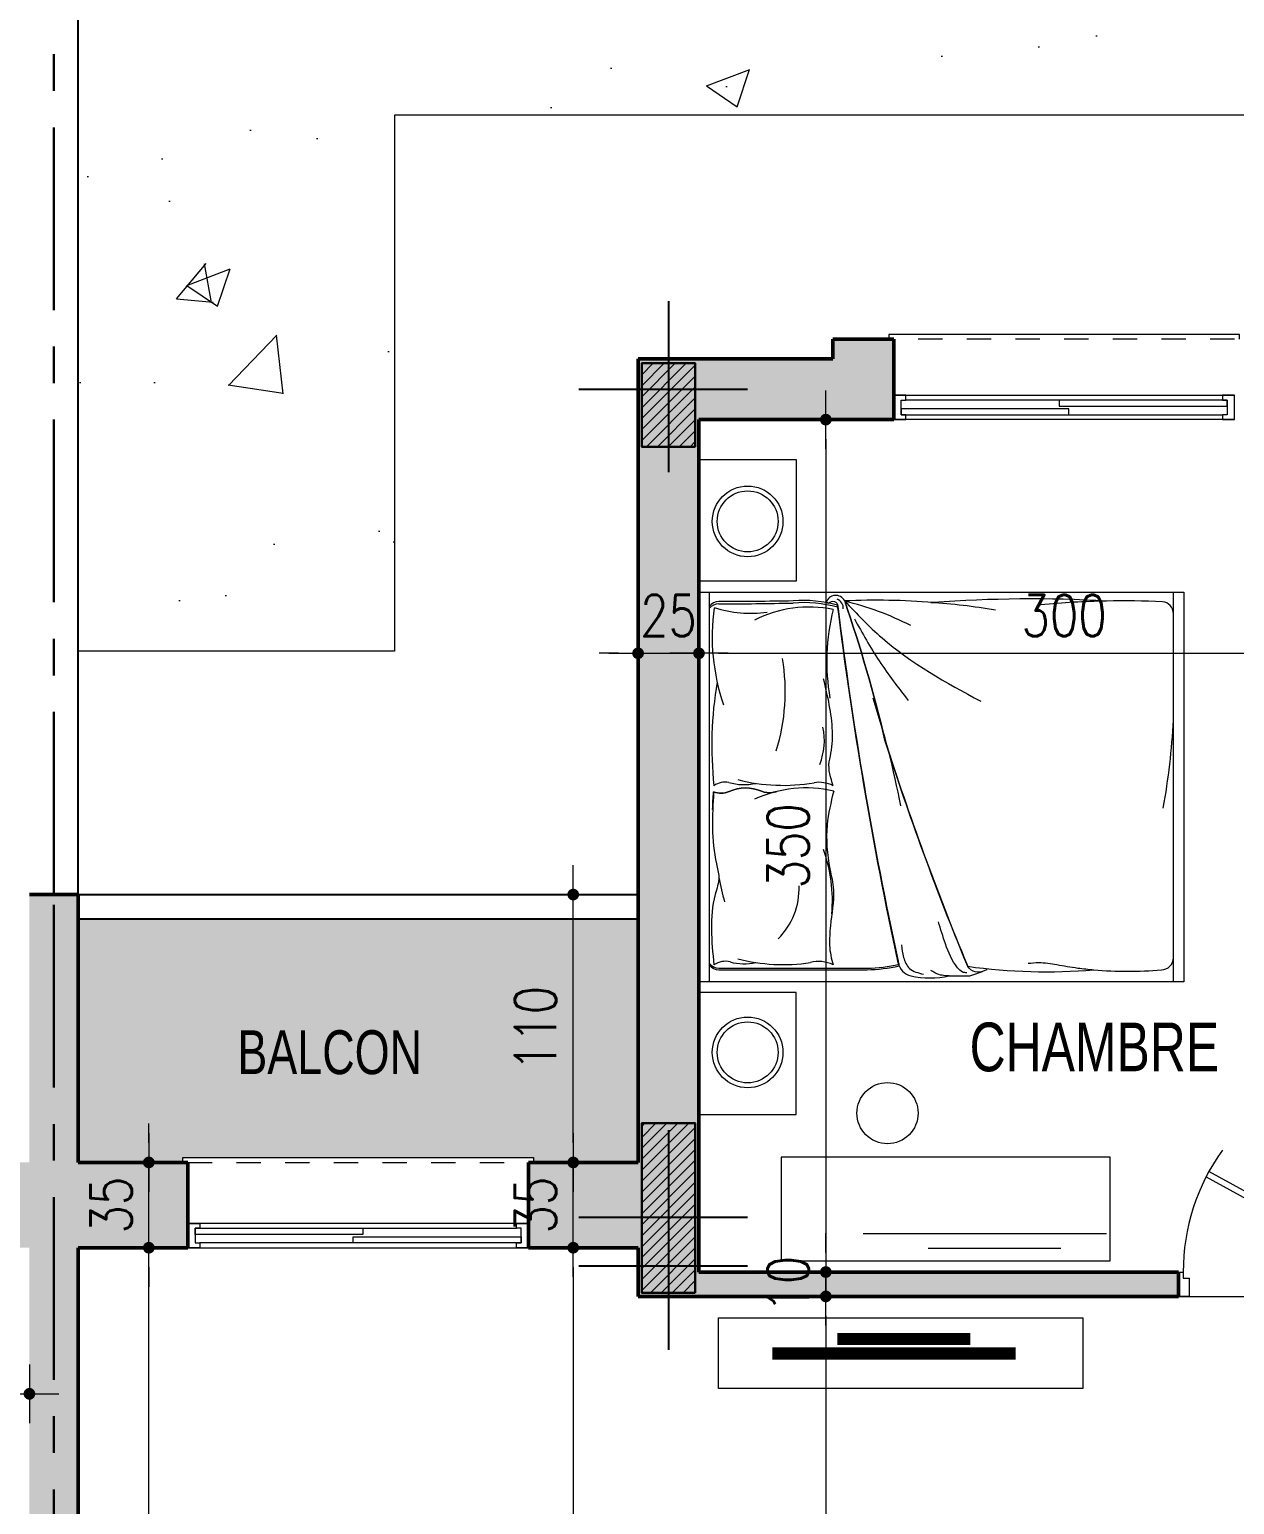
# Model space of a CAD drawing. Header units: millimetres. Extents: x 906 to 2589, y -1235 to -637.
# Drawn here: x 2463.8 to 2468.75, y -1215.42 to -1209.36 of the extents above; entities that cross this region are included whole.
import ezdxf

# ---------------------------------------------------------------- set-up
doc = ezdxf.new("R2010")
doc.units = ezdxf.units.MM
for name, pattern in [('AXES', [2, 1.25, -0.25, 0.25, -0.25]), ('CONTINOUS', [0]), ('HIDDEN', [0.375, 0.25, -0.125])]:
    doc.linetypes.add(name, pattern=pattern)
doc.layers.get('DEFPOINTS').update_dxf_attribs({"color": 255, "lineweight": 13})
for name, color, linetype, lineweight in [('A-signe', 7, 'Continuous', 9), ('APPUITS', 7, 'Continuous', 18), ('AXE LIMITE', 1, 'AXES', 30), ('DIM.', 4, 'Continuous', 25), ('GARD- CORP', 7, 'Continuous', 25), ('interrompu', 7, 'HIDDEN', 15), ('MENUISERIE', 7, 'Continuous', 13), ('MEUBLE', 35, 'Continuous', 15), ('MUR 0.25', 7, 'Continuous', 25), ('MUR 0.5', 7, 'Continuous', 50), ('POTEAUX ARCH', 7, 'Continuous', 30), ('POTEAUX HACHURE', 7, 'Continuous', 15), ('REVERS D EAU', 7, 'Continuous', 13), ('TEXTE', 7, 'Continuous', 20), ('vegetation', 95, 'Continuous', 15)]:
    doc.layers.add(name, color=color, linetype=linetype, lineweight=lineweight)
for name, color, linetype in [('AXE', 7, 'AXES'), ('TEINTE 3', 150, 'Continuous'), ('teinte 5', 200, 'Continuous'), ('TEINTE SC', 254, 'Continuous')]:
    doc.layers.add(name, color=color, linetype=linetype)
doc.styles.add('atef', font='romans.shx', dxfattribs={"width": 0.8})
doc.styles.add('STYLE4', font='swisscl.ttf')
doc.dimstyles.new('COTEXT', dxfattribs={"dimscale": 0, "dimtxt": 0.17, "dimasz": 0.08, "dimexe": 0.015, "dimexo": 0.015, "dimgap": 0.07, "dimtad": 1, "dimdec": 0, "dimlfac": 100, "dimzin": 0, "dimdsep": 46, "dimtxsty": 'atef', "dimblk": 'SIG2', "dimcen": 0.15, "dimse1": 1, "dimse2": 1, "dimclrd": 256, "dimclre": 6, "dimclrt": 2, "dimadec": 0, "dimazin": 0, "dimtfac": 0.5, "dimtdec": 0, "dimtix": 1, "dimtmove": 2, "dimatfit": 1, "dimldrblk": 'SIG2', "dimfxl": 0.18, "dimtolj": 1, "dimtzin": 0, "dimlwd": 18, "dimarcsym": 0})

# ---------------------------------------------------------------- blocks, each defined once
blk = doc.blocks.new('PORTE 0.90')
at = {"layer": 'MENUISERIE'}
for points in [[(-0.7859, 0.3911), (-0.0325, -0.0217), (-0.02, 0), (-0.7742, 0.4132)], [(-0.9, 0), (-0.88, 0), (-0.88, -0.025), (-0.855, -0.025), (-0.855, -0.1), (-0.9, -0.1)], [(0, 0), (-0.02, 0), (-0.02, -0.025), (-0.045, -0.025), (-0.045, -0.1), (0, -0.1)]]:
    blk.add_lwpolyline(points, dxfattribs=at)
blk.add_arc((-0.02, 0), 0.86, 144.36454, 180, dxfattribs=at)
blk = doc.blocks.new('SIG2')
at = {"layer": 'A-signe'}
for p, q in [((0, 1.5), (0, 0.5)), ((-1.5, 0), (-0.5, 0)), ((-0.5, 0), (0.5, 0)), ((0, 0.5), (0, -0.5)), ((0.5, 0), (1.5, 0)), ((0, -0.5), (0, -1.5))]:
    blk.add_line(p, q, dxfattribs=at)
at = {"layer": 'A-signe', "const_width": 0.3}
blk.add_lwpolyline([(-0.15, 0, 1), (0.15, 0, 1)], format="xyb", close=True, dxfattribs=at)
blk = doc.blocks.new('*D91')
at = {"layer": 'DEFPOINTS', "color": 0, "transparency": 16777216}
for p in [(2466.4438, -1214.564), (2466.3515, -1218.314), (2467.0717, -1218.314)]:
    blk.add_point(p, dxfattribs=at)
at = {"layer": 'DIM.', "lineweight": 18, "transparency": 16777216}
blk.add_line((2467.0717, -1214.644), (2467.0717, -1218.234), dxfattribs=at)
at = {"layer": 'DIM.', "lineweight": 18, "transparency": 16777216, "xscale": 0.08, "yscale": 0.08, "zscale": 0.08}
for p, rotation in [((2467.0717, -1214.564), 90), ((2467.0717, -1218.314), 270)]:
    blk.add_blockref('SIG2', p, dxfattribs=dict(at, rotation=rotation))
at = {"layer": 'DIM.', "color": 2, "transparency": 16777216, "insert": (2466.9167, -1216.439), "char_height": 0.17, "attachment_point": 5, "rotation": 90, "style": 'atef'}
blk.add_mtext('\\A1;375', dxfattribs=at)
blk = doc.blocks.new('*D277')
at = {"layer": 'DEFPOINTS', "color": 0, "transparency": 16777216}
for p in [(2466.5504, -1211.4698), (2466.3004, -1211.5715), (2466.5504, -1211.9234)]:
    blk.add_point(p, dxfattribs=at)
at = {"layer": 'DIM.', "lineweight": 18, "transparency": 16777216}
for p, q in [((2466.2204, -1211.9234), (2466.1404, -1211.9234)), ((2466.3004, -1211.9234), (2466.5504, -1211.9234)), ((2466.6304, -1211.9234), (2466.7104, -1211.9234))]:
    blk.add_line(p, q, dxfattribs=at)
at = {"layer": 'DIM.', "lineweight": 18, "transparency": 16777216, "xscale": 0.08, "yscale": 0.08, "zscale": 0.08}
blk.add_blockref('SIG2', (2466.3004, -1211.9234), dxfattribs=at)
at = {"layer": 'DIM.', "lineweight": 18, "transparency": 16777216, "xscale": 0.08, "yscale": 0.08, "zscale": 0.08, "rotation": 180}
blk.add_blockref('SIG2', (2466.5504, -1211.9234), dxfattribs=at)
at = {"layer": 'DIM.', "color": 2, "transparency": 16777216, "insert": (2466.4254, -1211.7684), "char_height": 0.17, "attachment_point": 5, "style": 'atef'}
blk.add_mtext('\\A1;25', dxfattribs=at)
blk = doc.blocks.new('*D278')
at = {"layer": 'DEFPOINTS', "color": 0, "transparency": 16777216}
for p in [(2469.5504, -1210.964), (2466.5504, -1211.4698), (2469.5504, -1211.9234)]:
    blk.add_point(p, dxfattribs=at)
at = {"layer": 'DIM.', "lineweight": 18, "transparency": 16777216}
blk.add_line((2466.6304, -1211.9234), (2469.4704, -1211.9234), dxfattribs=at)
at = {"layer": 'DIM.', "lineweight": 18, "transparency": 16777216, "xscale": 0.08, "yscale": 0.08, "zscale": 0.08, "rotation": 180}
blk.add_blockref('SIG2', (2466.5504, -1211.9234), dxfattribs=at)
at = {"layer": 'DIM.', "lineweight": 18, "transparency": 16777216, "xscale": 0.08, "yscale": 0.08, "zscale": 0.08}
blk.add_blockref('SIG2', (2469.5504, -1211.9234), dxfattribs=at)
at = {"layer": 'DIM.', "color": 2, "transparency": 16777216, "insert": (2468.0504, -1211.7684), "char_height": 0.17, "attachment_point": 5, "style": 'atef'}
blk.add_mtext('\\A1;300', dxfattribs=at)
blk = doc.blocks.new('*D293')
at = {"layer": 'DEFPOINTS', "color": 0, "transparency": 16777216}
for p in [(2466.9504, -1210.964), (2466.9504, -1214.464), (2467.0715, -1214.464)]:
    blk.add_point(p, dxfattribs=at)
at = {"layer": 'DIM.', "lineweight": 18, "transparency": 16777216}
blk.add_line((2467.0715, -1211.044), (2467.0715, -1214.384), dxfattribs=at)
at = {"layer": 'DIM.', "lineweight": 18, "transparency": 16777216, "xscale": 0.08, "yscale": 0.08, "zscale": 0.08}
for p, rotation in [((2467.0715, -1210.964), 90), ((2467.0715, -1214.464), 270)]:
    blk.add_blockref('SIG2', p, dxfattribs=dict(at, rotation=rotation))
at = {"layer": 'DIM.', "color": 2, "transparency": 16777216, "insert": (2466.9165, -1212.714), "char_height": 0.17, "attachment_point": 5, "rotation": 90, "style": 'atef'}
blk.add_mtext('\\A1;350', dxfattribs=at)
blk = doc.blocks.new('*D108')
at = {"layer": 'DEFPOINTS', "color": 0, "transparency": 16777216}
for p in [(2466.9505, -1214.464), (2466.2587, -1214.564), (2467.0717, -1214.564)]:
    blk.add_point(p, dxfattribs=at)
at = {"layer": 'DIM.', "lineweight": 18, "transparency": 16777216}
for p, q in [((2467.0717, -1214.384), (2467.0717, -1214.304)), ((2467.0717, -1214.464), (2467.0717, -1214.564)), ((2467.0717, -1214.644), (2467.0717, -1214.724))]:
    blk.add_line(p, q, dxfattribs=at)
at = {"layer": 'DIM.', "lineweight": 18, "transparency": 16777216, "xscale": 0.08, "yscale": 0.08, "zscale": 0.08}
for p, rotation in [((2467.0717, -1214.464), 270), ((2467.0717, -1214.564), 90)]:
    blk.add_blockref('SIG2', p, dxfattribs=dict(at, rotation=rotation))
at = {"layer": 'DIM.', "color": 2, "transparency": 16777216, "insert": (2466.9167, -1214.514), "char_height": 0.17, "attachment_point": 5, "rotation": 90, "style": 'atef'}
blk.add_mtext('\\A1;10', dxfattribs=at)
blk = doc.blocks.new('*D294')
at = {"layer": 'DEFPOINTS', "color": 0, "transparency": 16777216}
for p in [(2466.0754, -1214.364), (2466.034, -1218.314), (2466.0754, -1218.314)]:
    blk.add_point(p, dxfattribs=at)
at = {"layer": 'DIM.', "lineweight": 18, "transparency": 16777216}
blk.add_line((2466.034, -1214.444), (2466.034, -1218.234), dxfattribs=at)
at = {"layer": 'DIM.', "lineweight": 18, "transparency": 16777216, "xscale": 0.08, "yscale": 0.08, "zscale": 0.08}
for p, rotation in [((2466.034, -1214.364), 90), ((2466.034, -1218.314), 270)]:
    blk.add_blockref('SIG2', p, dxfattribs=dict(at, rotation=rotation))
at = {"layer": 'DIM.', "color": 2, "transparency": 16777216, "insert": (2465.879, -1216.339), "char_height": 0.17, "attachment_point": 5, "rotation": 90, "style": 'atef'}
blk.add_mtext('\\A1;395', dxfattribs=at)
blk = doc.blocks.new('*D321')
at = {"layer": 'DEFPOINTS', "color": 0, "transparency": 16777216}
for p in [(2466.034, -1214.014), (2466.154, -1214.014), (2466.154, -1214.364)]:
    blk.add_point(p, dxfattribs=at)
at = {"layer": 'DIM.', "lineweight": 18, "transparency": 16777216}
for p, q in [((2466.034, -1213.934), (2466.034, -1213.854)), ((2466.034, -1214.364), (2466.034, -1214.014)), ((2466.034, -1214.444), (2466.034, -1214.524))]:
    blk.add_line(p, q, dxfattribs=at)
at = {"layer": 'DIM.', "lineweight": 18, "transparency": 16777216, "xscale": 0.08, "yscale": 0.08, "zscale": 0.08}
for p, rotation in [((2466.034, -1214.014), 270), ((2466.034, -1214.364), 90)]:
    blk.add_blockref('SIG2', p, dxfattribs=dict(at, rotation=rotation))
at = {"layer": 'DIM.', "color": 2, "transparency": 16777216, "insert": (2465.879, -1214.189), "char_height": 0.17, "attachment_point": 5, "rotation": 90, "style": 'atef'}
blk.add_mtext('\\A1;35', dxfattribs=at)
blk = doc.blocks.new('*D322')
at = {"layer": 'DEFPOINTS', "color": 0, "transparency": 16777216}
for p in [(2466.034, -1212.914), (2466.3004, -1212.914), (2466.154, -1214.014)]:
    blk.add_point(p, dxfattribs=at)
at = {"layer": 'DIM.', "lineweight": 18, "transparency": 16777216}
blk.add_line((2466.034, -1213.934), (2466.034, -1212.994), dxfattribs=at)
at = {"layer": 'DIM.', "lineweight": 18, "transparency": 16777216, "xscale": 0.08, "yscale": 0.08, "zscale": 0.08}
for p, rotation in [((2466.034, -1212.914), 90), ((2466.034, -1214.014), 270)]:
    blk.add_blockref('SIG2', p, dxfattribs=dict(at, rotation=rotation))
at = {"layer": 'DIM.', "color": 2, "transparency": 16777216, "insert": (2465.879, -1213.464), "char_height": 0.17, "attachment_point": 5, "rotation": 90, "style": 'atef'}
blk.add_mtext('\\A1;110', dxfattribs=at)
blk = doc.blocks.new('*D336')
at = {"layer": 'DEFPOINTS', "color": 0, "transparency": 16777216}
for p in [(2464.0004, -1214.3641), (2464.2906, -1214.3641), (2464.0004, -1217.4644)]:
    blk.add_point(p, dxfattribs=at)
at = {"layer": 'DIM.', "lineweight": 18, "transparency": 16777216}
blk.add_line((2464.2906, -1217.3844), (2464.2906, -1214.4441), dxfattribs=at)
at = {"layer": 'DIM.', "lineweight": 18, "transparency": 16777216, "xscale": 0.08, "yscale": 0.08, "zscale": 0.08}
for p, rotation in [((2464.2906, -1214.3641), 90), ((2464.2906, -1217.4644), 270)]:
    blk.add_blockref('SIG2', p, dxfattribs=dict(at, rotation=rotation))
at = {"layer": 'DIM.', "color": 2, "transparency": 16777216, "insert": (2464.1356, -1215.9142), "char_height": 0.17, "attachment_point": 5, "rotation": 90, "style": 'atef'}
blk.add_mtext('\\A1;310', dxfattribs=at)
blk = doc.blocks.new('*D360')
at = {"layer": 'DEFPOINTS', "color": 0, "transparency": 16777216}
for p in [(2464.1706, -1214.014), (2464.2906, -1214.014), (2464.1706, -1214.3641)]:
    blk.add_point(p, dxfattribs=at)
at = {"layer": 'DIM.', "lineweight": 18, "transparency": 16777216}
for p, q in [((2464.2906, -1213.934), (2464.2906, -1213.854)), ((2464.2906, -1214.3641), (2464.2906, -1214.014)), ((2464.2906, -1214.4441), (2464.2906, -1214.5241))]:
    blk.add_line(p, q, dxfattribs=at)
at = {"layer": 'DIM.', "lineweight": 18, "transparency": 16777216, "xscale": 0.08, "yscale": 0.08, "zscale": 0.08}
for p, rotation in [((2464.2906, -1214.014), 270), ((2464.2906, -1214.3641), 90)]:
    blk.add_blockref('SIG2', p, dxfattribs=dict(at, rotation=rotation))
at = {"layer": 'DIM.', "color": 2, "transparency": 16777216, "insert": (2464.1356, -1214.1891), "char_height": 0.17, "attachment_point": 5, "rotation": 90, "style": 'atef'}
blk.add_mtext('\\A1;35', dxfattribs=at)
blk = doc.blocks.new('*D366')
at = {"layer": 'DEFPOINTS', "color": 0, "transparency": 16777216}
for p in [(2459.5504, -1214.7184), (2463.8004, -1214.7184), (2459.5504, -1214.964)]:
    blk.add_point(p, dxfattribs=at)
at = {"layer": 'DIM.', "lineweight": 18, "transparency": 16777216}
blk.add_line((2463.7204, -1214.964), (2459.6304, -1214.964), dxfattribs=at)
at = {"layer": 'DIM.', "lineweight": 18, "transparency": 16777216, "xscale": 0.08, "yscale": 0.08, "zscale": 0.08, "rotation": 180}
blk.add_blockref('SIG2', (2459.5504, -1214.964), dxfattribs=at)
at = {"layer": 'DIM.', "lineweight": 18, "transparency": 16777216, "xscale": 0.08, "yscale": 0.08, "zscale": 0.08}
blk.add_blockref('SIG2', (2463.8004, -1214.964), dxfattribs=at)
at = {"layer": 'DIM.', "color": 2, "transparency": 16777216, "insert": (2461.6754, -1214.809), "char_height": 0.17, "attachment_point": 5, "style": 'atef'}
blk.add_mtext('\\A1;425', dxfattribs=at)

msp = doc.modelspace()

# ---------------------------------------------------------------- hatches: boundary and pattern name
at = {"layer": 'POTEAUX HACHURE'}
h = msp.add_hatch(dxfattribs=at)
h.set_pattern_fill('ANSI31', color=256, scale=0.01)
h.set_pattern_definition([(45, (1356.29259, -292.6123), (-0.0224506403, 0.0224506403), [])])
h.paths.add_polyline_path([(2466.5353, -1211.0752), (2466.3153, -1211.0752), (2466.3154, -1210.7328), (2466.5354, -1210.7328)])
h = msp.add_hatch(dxfattribs=at)
h.set_pattern_fill('ANSI31', color=256, scale=0.01)
h.set_pattern_definition([(45, (1356.29259, -296.0123), (-0.0224506403, 0.0224506403), [])])
h.paths.add_polyline_path([(2466.5354, -1214.549), (2466.3154, -1214.549), (2466.3154, -1213.8528), (2466.5354, -1213.8528)])
at = {"layer": 'TEINTE 3', "linetype": 'CONTINOUS'}
h = msp.add_hatch(color=256, dxfattribs=at)
h.dxf.hatch_style = 1
h.paths.add_polyline_path([(2463.9004, -1212.914), (2463.8004, -1212.914), (2463.8004, -1214.014), (2463.6504, -1214.014), (2463.6504, -1214.364), (2463.8004, -1214.364), (2463.8004, -1217.2647), (2463.5677, -1217.4973), (2463.6384, -1217.568), (2463.9004, -1217.3061)])
at = {"layer": 'teinte 5'}
h = msp.add_hatch(color=256, dxfattribs=at)
h.dxf.hatch_style = 1
h.paths.add_polyline_path([(2467.3504, -1210.634), (2467.1004, -1210.634), (2467.1004, -1210.714), (2466.3004, -1210.714), (2466.3004, -1214.014), (2465.8504, -1214.014), (2465.8504, -1214.364), (2466.3004, -1214.364), (2466.3004, -1214.564), (2468.5196, -1214.564), (2468.5196, -1214.464), (2466.5504, -1214.464), (2466.5504, -1210.964), (2467.3504, -1210.964)])
h = msp.add_hatch(color=256, dxfattribs=at)
h.dxf.hatch_style = 1
h.paths.add_polyline_path([(2464.4504, -1214.014), (2464.0004, -1214.014), (2464.0004, -1212.914), (2463.9004, -1212.914), (2463.9004, -1217.5017, 0.198912), (2463.9033, -1217.5087), (2463.9626, -1217.568), (2464.0333, -1217.4973), (2464.0004, -1217.4644), (2464.0004, -1214.364), (2464.4504, -1214.364)])
at = {"layer": 'TEINTE SC'}
h = msp.add_hatch(color=256, dxfattribs=at)
h.dxf.hatch_style = 1
h.paths.add_polyline_path([(2466.3004, -1213.014), (2464.0004, -1213.014), (2464.0004, -1214.014), (2464.4304, -1214.014), (2464.4304, -1213.994), (2465.8704, -1213.994), (2465.8704, -1214.014), (2466.3004, -1214.014)])
at = {"layer": 'vegetation'}
h = msp.add_hatch(dxfattribs=at)
h.set_pattern_fill('AR-CONC', color=103, scale=0.01)
h.set_pattern_definition([(50, (725.2143, -148.519), (1.8218467, -0.1593909), [0.1905, -2.0955]), (355, (725.2143, -148.519), (-0.3524342, 1.9105685), [0.1524, -1.6764058]), (100.45144, (725.3662, -148.5322), (1.4694125, 1.7511775), [0.1619001, -1.7809024]), (46.1842, (725.2143, -148.011), (2.7107904, -0.4204233), [0.28575, -3.14325]), (96.63556, (725.4402, -148.046), (2.3740413, 2.4742612), [0.2428502, -2.671356]), (351.18415, (725.2143, -148.011), (2.3740413, 2.4742612), [0.2285997, -2.5145973]), (21, (725.4683, -148.138), (1.5161439, -1.022652), [0.1905, -2.0955]), (326, (725.4683, -148.138), (0.6180203, 1.8418797), [0.1524, -1.6764]), (71.451445, (725.5947, -148.2232), (2.1341642, 0.8192277), [0.1619001, -1.7808994]), (37.5, (725.21435, -148.51896), (0.03088603, 0.84555039), [0, -1.65608, 0, -1.7018, 0, -1.68275]), (7.5, (725.21435, -148.519), (0.66819663, 1.00180575), [0, -0.97028, 0, -1.61798, 0, -0.64135]), (327.5, (724.6479, -148.51896), (1.35590595, -0.05728744), [0, -0.635, 0, -1.9812, 0, -2.6289]), (317.5, (724.3939, -148.519), (1.4812918, 0.2542649), [0, -0.8255, 0, -1.31572, 0, -1.8669])])
h.paths.add_polyline_path([(2475.6404, -1202.3772), (2470.4918, -1202.3502), (2470.4918, -1202.3502), (2470.4918, -1202.3584), (2470.4918, -1202.3502), (2470.4626, -1202.3501), (2464.0004, -1202.3189), (2464.0004, -1211.914), (2465.3003, -1211.914), (2465.3001, -1209.714), (2475.6404, -1209.714)])

# ---------------------------------------------------------------- linework, layer by layer
at = {"layer": 'APPUITS'}
for points in [[(2468.7704, -1210.634), (2468.7704, -1210.614), (2467.3304, -1210.614), (2467.3304, -1210.634)], [(2464.4304, -1214.014), (2464.4304, -1213.994), (2465.8704, -1213.994), (2465.8704, -1214.014)]]:
    msp.add_lwpolyline(points, dxfattribs=at)
at = {"layer": 'AXE'}
for p, q in [((2466.4254, -1210.4771), (2466.4254, -1211.1801)), ((2466.057, -1210.839), (2466.7502, -1210.839)), ((2466.4256, -1213.8809), (2466.4256, -1214.7839)), ((2466.0573, -1214.2391), (2466.7505, -1214.2391)), ((2466.0573, -1214.4391), (2466.7505, -1214.4391))]:
    msp.add_line(p, q, dxfattribs=at)
at = {"layer": 'AXE LIMITE', "ltscale": 0.6}
msp.add_line((2463.9004, -1212.914), (2463.9004, -1202.3184), dxfattribs=at)
msp.add_lwpolyline([(2459.3004, -1216.764), (2459.3004, -1216.864), (2459.4004, -1216.864), (2459.4004, -1218.364), (2462.8424, -1218.364), (2463.9004, -1217.3061), (2463.9004, -1212.914)], dxfattribs=at)
at = {"layer": 'GARD- CORP'}
for p, q in [((2464.0004, -1212.914), (2466.3006, -1212.914)), ((2464.0004, -1213.014), (2466.3006, -1213.014))]:
    msp.add_line(p, q, dxfattribs=at)
at = {"layer": 'interrompu', "ltscale": 0.2}
for p, q in [((2468.7504, -1210.634), (2467.3504, -1210.634)), ((2464.4504, -1214.014), (2465.8504, -1214.014))]:
    msp.add_line(p, q, dxfattribs=at)
at = {"layer": 'MENUISERIE', "color": 2, "linetype": 'Continuous'}
for p, q in [((2467.3504, -1210.864), (2468.7504, -1210.864)), ((2468.7004, -1210.884), (2467.4004, -1210.884)), ((2468.7504, -1210.964), (2467.3504, -1210.964)), ((2467.4004, -1210.944), (2468.7004, -1210.944)), ((2465.8504, -1214.2641), (2464.4504, -1214.2641)), ((2464.5004, -1214.2841), (2465.8004, -1214.2841)), ((2464.4504, -1214.3641), (2465.8504, -1214.3641)), ((2465.8004, -1214.3441), (2464.5004, -1214.3441))]:
    msp.add_line(p, q, dxfattribs=at)
at = {"layer": 'MENUISERIE'}
msp.add_line((2468.5196, -1214.564), (2469.4196, -1214.564), dxfattribs=at)
at = {"layer": 'MENUISERIE', "color": 2, "linetype": 'Continuous', "extrusion": (0, 0, -1)}
for points in [[(-2467.3504, -1210.864), (-2467.3504, -1210.964), (-2467.4004, -1210.964), (-2467.4004, -1210.944), (-2467.3804, -1210.944), (-2467.3804, -1210.884), (-2467.4004, -1210.884), (-2467.4004, -1210.864), (-2467.4004, -1210.864)], [(-2468.7504, -1210.864), (-2468.7004, -1210.864), (-2468.7004, -1210.884), (-2468.7204, -1210.884), (-2468.7204, -1210.944), (-2468.7004, -1210.944), (-2468.7004, -1210.964), (-2468.7504, -1210.964), (-2468.7504, -1210.964)], [(-2467.3804, -1210.919), (-2467.3804, -1210.944), (-2468.0704, -1210.944), (-2468.0704, -1210.919), (-2468.0704, -1210.919)], [(-2468.0304, -1210.884), (-2468.0304, -1210.909), (-2468.7204, -1210.909), (-2468.7204, -1210.884), (-2468.7204, -1210.884)], [(-2464.4504, -1214.2641), (-2464.5004, -1214.2641), (-2464.5004, -1214.2841), (-2464.4804, -1214.2841), (-2464.4804, -1214.3441), (-2464.5004, -1214.3441), (-2464.5004, -1214.3641), (-2464.4504, -1214.3641), (-2464.4504, -1214.3641)], [(-2465.8504, -1214.2641), (-2465.8504, -1214.3641), (-2465.8004, -1214.3641), (-2465.8004, -1214.3441), (-2465.8204, -1214.3441), (-2465.8204, -1214.2841), (-2465.8004, -1214.2841), (-2465.8004, -1214.2641), (-2465.8004, -1214.2641)], [(-2465.1704, -1214.2841), (-2465.1704, -1214.3091), (-2464.4804, -1214.3091), (-2464.4804, -1214.2841), (-2464.4804, -1214.2841)], [(-2465.8204, -1214.3191), (-2465.8204, -1214.3441), (-2465.1304, -1214.3441), (-2465.1304, -1214.3191), (-2465.1304, -1214.3191)]]:
    msp.add_lwpolyline(points, close=True, dxfattribs=at)
at = {"layer": 'MEUBLE'}
for p, q in [((2466.5929, -1211.7399), (2466.5929, -1213.1962)), ((2466.6324, -1213.216), (2467.2408, -1213.216))]:
    msp.add_line(p, q, dxfattribs=at)
for points in [[(2466.5504, -1211.6274), (2466.5504, -1211.1274), (2466.9504, -1211.1274), (2466.9504, -1211.6274)], [(2466.5504, -1213.272), (2466.5504, -1211.6718), (2468.5419, -1211.6718), (2468.5419, -1213.272)], [(2466.5504, -1213.272), (2466.5504, -1211.6718), (2466.5929, -1211.6718), (2466.5929, -1213.272)], [(2468.5419, -1211.6718), (2468.5419, -1213.272), (2468.4994, -1213.272), (2468.4994, -1211.6718)], [(2466.5504, -1213.3164), (2466.5504, -1213.8164), (2466.9504, -1213.8164), (2466.9504, -1213.3164)], [(2466.8878, -1214.418), (2468.2399, -1214.418), (2468.2399, -1213.9923), (2466.8878, -1213.9923)], [(2466.631, -1214.6518), (2468.1278, -1214.6518), (2468.1278, -1214.942), (2466.631, -1214.942)]]:
    msp.add_lwpolyline(points, close=True, dxfattribs=at)
for points in [[(2466.6324, -1211.7113, 0.236068), (2466.5929, -1211.7311), (2466.5929, -1213.2028, 0.236068), (2466.6324, -1213.2226), (2467.2408, -1213.2226, 0.05303), (2467.3726, -1213.2068, -0.049043), (2467.3687, -1213.1938, -0.022031), (2467.12, -1211.7259, 0.091009), (2466.937, -1211.7084, -0.005577)], [(2467.149, -1211.7084, 0.684956), (2467.073, -1211.7149, -0.005428), (2467.0839, -1211.717, -0.693798), (2467.1205, -1211.7296, 0.021985), (2467.3687, -1213.194, 0.293862), (2467.421, -1213.2476, 0.113732), (2467.5788, -1213.2473), (2467.5742, -1213.2473, -0.029665), (2467.5616, -1213.2473), (2467.6585, -1213.2473, 0.08857), (2467.6756, -1213.2442), (2467.7145, -1213.2299, -0.418916), (2467.6507, -1213.1999, -0.020991), (2467.3145, -1212.2797, 0.024856)], [(2467.149, -1211.7084, -0.024856), (2467.3145, -1212.2797, 0.021038), (2467.6516, -1213.2023, 0.035808), (2467.6548, -1213.2086, 0.054874), (2468.1725, -1213.2231, 0.045967), (2468.45, -1213.2226, 0.414214), (2468.4994, -1213.1732), (2468.4994, -1211.7608, 0.389277), (2468.4542, -1211.7115, 0.015971), (2468.225, -1211.7089, 0.032364), (2467.5129, -1211.7149, 0.030742)], [(2466.8531, -1212.4952, -0.009104), (2466.8708, -1212.4905, -0.054264)]]:
    msp.add_lwpolyline(points, format="xyb", close=True, dxfattribs=at)
for points in [[(2466.6065, -1212.5646, -0.012603), (2466.6106, -1212.4924, 0.20311), (2466.674, -1212.491, -0.208424), (2466.8075, -1212.4895, 0.138052), (2466.8531, -1212.4952, -0.009104), (2466.8708, -1212.4905, -0.054264), (2466.8531, -1212.4952, -0.138052), (2466.8075, -1212.4895, 0.208424), (2466.674, -1212.491, -0.20311), (2466.6106, -1212.4924)], [(2467.0762, -1212.671, -0.007035), (2467.0764, -1212.6469)]]:
    msp.add_lwpolyline(points, format="xyb", dxfattribs=at)
for points in [[(2468.2247, -1214.307), (2467.2247, -1214.307)], [(2468.0376, -1214.3669), (2467.4917, -1214.3669)]]:
    msp.add_lwpolyline(points, dxfattribs=at)
at = {"layer": 'MEUBLE', "const_width": 0.05}
for points in [[(2467.6649, -1214.7389), (2467.1189, -1214.7389)], [(2467.852, -1214.7987), (2466.852, -1214.7987)]]:
    msp.add_lwpolyline(points, dxfattribs=at)
at = {"layer": 'MEUBLE'}
for centre, radius in [((2466.7504, -1211.3818), 0.1451), ((2466.7504, -1211.3818), 0.1251), ((2466.7504, -1213.562), 0.1451), ((2466.7504, -1213.562), 0.1251), ((2467.3249, -1213.8115), 0.1255)]:
    msp.add_circle(centre, radius, dxfattribs=at)
for centre, radius, start, end in [((2466.6324, -1211.7696), 0.0494, 90, 143.1301), ((2466.6538, -1198.0646), 13.6555, 269.91037, 271.1885), ((2466.9809, -1212.2245), 0.5092, 74.14429, 94.94463), ((2467.1025, -1211.7383), 0.0409, 355.50112, 67.39481), ((2467.362, -1214.1002), 2.3887, 80.21427, 86.63328), ((2468.298, -1215.2969), 3.5888, 91.16578, 95.48735), ((2467.4635, -1211.8558), 0.8587, 171.98537, 198.97076), ((2466.764, -1211.2488), 0.51, 252.80093, 277.53892), ((2467.0036, -1212.2356), 0.5019, 78.71088, 116.66813), ((2467.9538, -1211.9574), 0.8784, 165.89915, 189.85617), ((2483.551, -1209.6697), 16.5602, 187.16313, 192.26349), ((2466.0863, -1212.0812), 0.8186, 342.7298, 9.56797), ((2468.1313, -1212.3013), 1.5283, 170.2205, 186.22311), ((2464.0404, -1213.1748), 3.3968, 10.59723, 18.30214), ((2465.7229, -1212.0599), 2.7799, 349.66152, 357.15821), ((2466.8119, -1212.2829), 0.2537, 337.61749, 12.85197), ((2466.658, -1212.5311), 0.0789, 79.2657, 125.62124), ((2466.7355, -1212.2376), 0.225, 253.78582, 282.41793), ((2466.8963, -1211.7073), 0.7583, 255.74005, 279.6304), ((2467.0443, -1212.5801), 0.1269, 63.03506, 99.62888), ((2466.9905, -1212.9803), 0.5042, 77.01381, 114.88205), ((2466.4739, -1212.9398), 0.6247, 355.07746, 19.65674), ((2468.041, -1212.5696), 1.4353, 191.03979, 195.10752), ((2466.6707, -1212.8894), 0.291, 314.99017, 2.17052), ((2466.8963, -1212.4432), 0.7583, 255.74005, 278.48502), ((2467.4302, -1213.0984), 0.3445, 184.12382, 197.64024), ((2466.6324, -1213.1666), 0.0494, 216.8699, 270), ((2466.658, -1213.267), 0.0789, 74.80123, 125.62124), ((2466.7359, -1212.9801), 0.2183, 254.80127, 282.68804), ((2467.0424, -1213.3267), 0.1379, 64.55328, 104.39991), ((2467.1019, -1213.2028), 0.000000529, 108.43058, 17.64024), ((2467.2323, -1212.5882), 0.6279, 270.76871, 282.91096), ((2467.4365, -1213.1735), 0.0692, 191.43213, 202.66302)]:
    msp.add_arc(centre, radius, start, end, dxfattribs=at)
for points in [[(2467.149, -1211.7084), (2467.3024, -1211.8604), (2467.7077, -1212.1206)], [(2467.4212, -1211.8088), (2467.2878, -1211.7514), (2467.149, -1211.7084)], [(2467.1887, -1211.7824), (2467.2911, -1211.955), (2467.4096, -1212.1169)], [(2467.1019, -1212.467), (2467.0857, -1212.3687), (2467.0903, -1212.3463), (2467.0987, -1212.2426), (2467.0623, -1212.0289)], [(2466.6106, -1212.4924), (2466.6224, -1212.7877), (2466.6319, -1212.8419), (2466.6172, -1212.9136), (2466.612, -1213.2028)], [(2467.1038, -1212.489), (2467.077, -1212.6279), (2467.0884, -1212.8085), (2467.103, -1212.8944), (2467.0903, -1213.0422), (2467.0866, -1213.1232)], [(2467.6512, -1213.2357), (2467.6334, -1213.2323), (2467.6127, -1213.2142), (2467.5631, -1213.1168), (2467.5342, -1213.0254)], [(2467.382, -1213.121), (2467.391, -1213.1721), (2467.4157, -1213.2173), (2467.4724, -1213.2408)], [(2467.5616, -1213.2473), (2467.5364, -1213.2427), (2467.5027, -1213.2252)], [(2467.7343, -1213.2226), (2467.7222, -1213.2271), (2467.7145, -1213.2299)], [(2467.9033, -1213.1961), (2467.9464, -1213.1932), (2468.0205, -1213.2015), (2468.1062, -1213.2156), (2468.1725, -1213.2231)]]:
    msp.add_spline(points, degree=3, dxfattribs=at)
at = {"layer": 'MUR 0.25'}
msp.add_line((2464.0004, -1212.914), (2464.0004, -1202.3188), dxfattribs=at)
at = {"layer": 'MUR 0.5'}
for p, q in [((2467.1004, -1210.714), (2467.1004, -1210.634)), ((2467.1004, -1210.634), (2467.3504, -1210.634)), ((2467.3504, -1210.634), (2467.3504, -1210.964)), ((2466.3004, -1210.714), (2466.3004, -1214.014)), ((2467.1004, -1210.714), (2466.3004, -1210.714)), ((2466.5504, -1210.964), (2466.5504, -1214.464)), ((2467.3504, -1210.964), (2466.5504, -1210.964)), ((2463.8004, -1212.914), (2464.0004, -1212.914)), ((2464.0004, -1212.914), (2464.0004, -1214.014)), ((2464.4504, -1214.014), (2464.0004, -1214.014)), ((2464.4504, -1214.014), (2464.4504, -1214.3641)), ((2465.8504, -1214.014), (2465.8504, -1214.3641)), ((2466.3004, -1214.014), (2465.8504, -1214.014)), ((2464.4504, -1214.364), (2464.0004, -1214.364)), ((2464.0004, -1214.3641), (2464.0004, -1217.4644)), ((2466.3004, -1214.364), (2465.8504, -1214.364)), ((2466.3004, -1214.364), (2466.3004, -1214.564)), ((2468.5196, -1214.464), (2466.5504, -1214.464)), ((2468.5196, -1214.464), (2468.5196, -1214.564)), ((2468.5196, -1214.564), (2466.3004, -1214.564))]:
    msp.add_line(p, q, dxfattribs=at)
at = {"layer": 'POTEAUX ARCH'}
for points in [[(2466.5353, -1211.0752), (2466.3153, -1211.0752), (2466.3154, -1210.7328), (2466.5354, -1210.7328)], [(2466.5354, -1214.549), (2466.3154, -1214.549), (2466.3154, -1213.8528), (2466.5354, -1213.8528)]]:
    msp.add_lwpolyline(points, close=True, dxfattribs=at)
at = {"layer": 'REVERS D EAU'}
msp.add_lwpolyline([(2476.8402, -1209.714), (2465.3001, -1209.714), (2465.3003, -1211.914), (2464.0004, -1211.914)], dxfattribs=at)

# ---------------------------------------------------------------- block references
at = {"layer": 'MENUISERIE'}
msp.add_blockref('PORTE 0.90', (2469.4196, -1214.464), dxfattribs=at)

# ---------------------------------------------------------------- texts
at = {"layer": 'TEXTE', "style": 'STYLE4'}
for s, height, p in [('BALCON', 0.18, (2464.6543, -1213.6513)), ('CHAMBRE', 0.2, (2467.6622, -1213.6396))]:
    msp.add_text(s, height=height, dxfattribs=at).set_placement(p)

# ---------------------------------------------------------------- dimensions: what is measured, and where the dimension line sits
at = {"layer": 'DIM.'}
for base, p1, p2, picture, middle in [((2467.0715, -1214.464), (2466.9504, -1210.964), (2466.9504, -1214.464), '*D293', (2466.9165, -1212.714)), ((2466.034, -1212.914), (2466.154, -1214.014), (2466.3004, -1212.914), '*D322', (2465.879, -1213.464)), ((2464.2906, -1214.014), (2464.1706, -1214.3641), (2464.1706, -1214.014), '*D360', (2464.1356, -1214.1891)), ((2466.034, -1214.014), (2466.154, -1214.364), (2466.154, -1214.014), '*D321', (2465.879, -1214.189)), ((2466.034, -1218.314), (2466.0754, -1214.364), (2466.0754, -1218.314), '*D294', (2465.879, -1216.339)), ((2467.0717, -1214.564), (2466.9505, -1214.464), (2466.2587, -1214.564), '*D108', (2466.9167, -1214.514)), ((2467.0717, -1218.314), (2466.4438, -1214.564), (2466.3515, -1218.314), '*D91', (2466.9167, -1216.439))]:
    dim = msp.add_linear_dim(base=base, p1=p1, p2=p2, angle=90, dimstyle='COTEXT', override={"dimscale": 1}, dxfattribs=at)
    dim.commit()
    dim.dimension.update_dxf_attribs({"geometry": picture, "text_midpoint": middle})
for base, p1, p2, picture, middle in [((2469.5504, -1211.9234), (2466.5504, -1211.4698), (2469.5504, -1210.964), '*D278', (2468.0504, -1211.7684)), ((2466.5504, -1211.9234), (2466.3004, -1211.5715), (2466.5504, -1211.4698), '*D277', (2466.4254, -1211.7684)), ((2459.5504, -1214.964), (2463.8004, -1214.7184), (2459.5504, -1214.7184), '*D366', (2461.6754, -1214.809))]:
    dim = msp.add_linear_dim(base=base, p1=p1, p2=p2, dimstyle='COTEXT', override={"dimscale": 1}, dxfattribs=at)
    dim.commit()
    dim.dimension.update_dxf_attribs({"geometry": picture, "text_midpoint": middle})
dim = msp.add_aligned_dim(p1=(2464.0004, -1217.4644), p2=(2464.0004, -1214.3641), distance=-0.2902, dimstyle='COTEXT', override={"dimscale": 1}, dxfattribs=at)
dim.commit()
dim.dimension.update_dxf_attribs({"geometry": '*D336', "text_midpoint": (2464.1356, -1215.9142)})

doc.saveas('drawing.dxf')
